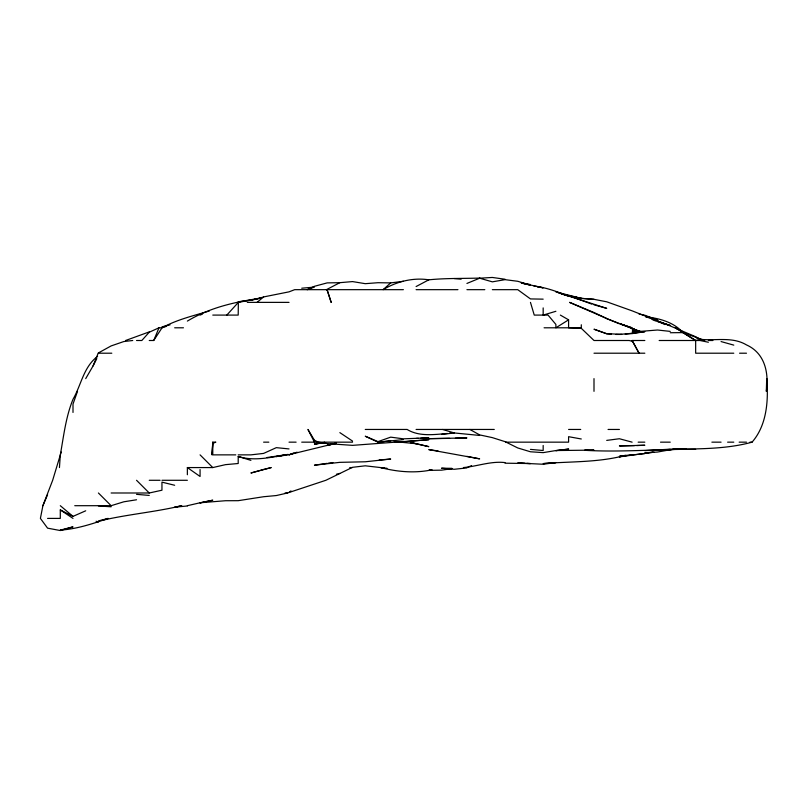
<?xml version="1.0" encoding="UTF-8"?>
<svg xmlns="http://www.w3.org/2000/svg" width="808" height="808" viewBox="0 0 808 808"><rect width="100%" height="100%" fill="white"/><g stroke="black" fill="none" stroke-linecap="round" stroke-linejoin="round"><path stroke-width="1.21" d="M212.777 442.158L211.969 454.864L212.777 443.41L215.817 442.158L212.777 442.158L212.777 454.864L235.795 454.864M59.449 467.569L60.317 454.864C63.68 436.199 65.781 416.958 73.003 399.293C81.265 384.982 83.537 366.882 97.586 356.399M61.206 452.026L52.661 480.285L42.895 505.697L40.4 518.403L47.581 528.159L60.297 530.543L73.003 526.866L60.297 530.109C76.77 529.068 92.678 523.766 108.191 518.403L98.414 520.918M77.517 391.335L73.003 404.04L73.003 412.444M85.709 378.619L93.082 365.913L98.172 353.207M149.248 340.501L153.712 340.501L159.004 327.796L161.953 327.796L166.569 326.301M42.895 505.697L47.581 494.738M93.082 365.913L96.819 358.651M153.712 340.501L162.034 327.796C176.922 319.584 193.233 315.827 209.312 310.999M686.416 448.834L657.54 450.026C689.072 448.218 721.403 450.611 752.066 442.158C766.974 425.079 768.58 400.243 766.711 378.619L766.327 391.335C769.004 372.942 764.964 353.177 746.491 344.915C731.179 335.764 713.333 341.723 696.819 338.825M226.816 315.09L238.36 302.374L238.198 315.09L212.777 315.09M403.394 281.285L390.688 282.901L383.123 289.668C396.627 281.517 413.1 277.376 428.806 279.821C445.703 278.104 462.651 278.609 479.639 278.073M257.045 302.374L263.61 296.93L289.022 291.85L294.688 289.668L403.394 289.668M187.365 505.697L200.071 502.768L225.493 500.728L238.198 500.687L263.61 496.728L276.316 495.546L287.537 492.991L325.866 480.285L352.561 467.307L365.267 465.812L387.042 468.307M289.022 492.365L290.981 490.911M560.358 315.09L568.59 319.837L555.884 327.796L555.884 324.432L548.046 315.09L534.25 315.09L530.462 302.374M98.414 352.914L111.12 345.925L123.826 341.542L132.724 340.501M416.1 286.547L428.806 279.821M187.365 321.099C209.939 307.444 235.471 301.828 261.297 298.081L250.904 300.212L263.61 297.041M390.688 282.901L377.972 282.709L365.267 283.679L352.561 281.588L339.855 282.679L326.412 289.668L327.149 289.971L331.179 302.374L327.149 289.971M159.004 327.796L149.248 332.209L141.824 340.501L136.542 340.501M47.581 518.403L60.297 518.403L60.297 509.909L73.003 516.383L85.709 510.797M468.084 467.095L471.549 465.64M466.923 283.446L479.639 278.204L492.345 277.457L505.05 279.235M125.604 340.501L149.248 331.896M200.071 315.09L202.384 314.161M293.647 453.056L289.022 454.864L297.112 452.177M313.403 287.466L307.181 289.668L314.443 286.305L327.149 282.891L339.855 282.679M432.078 469.791C415.302 473.407 397.344 471.973 380.76 467.569L384.487 467.963M74.75 505.697L111.12 505.697L123.826 501.798L136.542 499.768M555.884 311.292L543.168 315.09L543.168 307.909M625.937 455.187C599.051 462.671 570.771 461.338 543.168 463.6L555.884 462.57L543.168 464.246L517.756 463.014L524.685 463.307M430.987 469.751L428.806 470.367L441.511 470.165L451.914 468.67M288.173 454.389L267.074 457.53M676.023 448.723L657.54 452.036L644.835 452.955L652.915 452.096M624.847 455.439L619.413 456.874L654.076 452.147M336.391 443.057L327.149 445.44L336.391 443.309M161.953 326.866L170.034 324.846M336.391 474.256L339.855 473.417M187.365 474.74L187.365 467.569L212.777 467.569L225.493 464.651L238.198 463.509L238.198 456.469C253.702 461.358 270.054 457.53 285.638 454.864L276.316 456.571L289.022 454.712L336.391 443.168L330.613 444.249M111.12 492.991L149.248 492.991L161.953 490.214L161.953 482.144L174.659 485.265M200.071 502.919L212.777 500.202L200.071 502.768M238.198 302.374L249.753 300.334M324.644 442.36L314.443 444.158L324.836 442.521M365.267 429.452L407.111 429.452C418.988 436.785 433.997 434.593 447.289 433.492M449.601 433.118L451.914 432.745M101.879 520.413C128.28 514.252 155.469 512.03 181.749 505.697L174.659 507.202L187.365 505.97M327.149 463.348L314.443 465.186L339.855 462.348L365.267 461.782L390.688 459.045L379.134 459.984M328.3 463.196L332.926 462.58M632.119 454.924L619.413 456.288L644.835 453.601M606.707 440.39L619.413 438.744L632.119 442.158M238.198 301.748L249.753 300.273M324.836 442.441L314.443 443.713L324.836 442.976M441.511 434.431L454.217 432.997M466.923 467.923L454.217 469.286L441.511 468.216L451.914 468.327M621.726 334.421L615.949 334.441M625.19 334.058L644.835 331.674L632.119 333.623L619.413 334.239L606.707 333.674L594.001 329.22L606.707 333.835L611.333 334.138M420.716 438.229L428.806 437.825L403.394 438.825L390.688 437.148L377.972 441.623L365.267 436.229L377.972 442.158L403.394 439.613M377.972 442.158L390.688 440.855M584.76 450.309C621.766 452.46 658.712 448.925 695.658 449.379M644.835 450.632L670.246 449.177M301.727 288.214L314.443 287.103M657.54 450.319L682.952 448.975M416.1 438.451L418.413 438.34M634.432 445.632L619.413 445.915L644.835 445.248L636.744 445.551M449.601 438.36L428.806 438.663L466.923 437.916L455.379 438.178M670.246 332.734L682.952 332.613L704.748 340.501M584.76 450.207L594.001 450.117L555.884 450.541L543.168 452.631L530.462 451.773L517.756 447.955L505.05 441.643L492.345 437.623L479.639 434.896L469.862 429.452M505.05 462.59C490.84 460.924 477.276 466.378 463.408 467.569M416.1 289.668L457.954 289.668M466.923 289.668L484.82 289.668M492.345 289.668L517.756 289.668L530.462 298.92L543.168 299.152M247.319 302.374L289.022 302.374M174.659 327.796L183.456 327.796M544.087 327.796L581.295 327.796M632.119 340.501L639.067 353.207L632.119 340.501L644.835 340.501M659.156 340.501L699.981 340.501L708.364 342.239M708.364 340.501L712.919 340.501M98.414 353.207L111.807 353.207M594.001 353.207L644.835 353.207M733.785 353.207L695.658 353.207L695.658 340.501L682.952 332.613L695.658 340.501M739.562 353.207L746.491 353.207M416.1 429.452L494.264 429.452M568.59 429.452L580.72 429.452M608.07 429.452L619.413 429.452M263.61 442.158L268.842 442.158M289.022 442.158L296.112 442.158M301.727 442.158L352.561 442.158M505.707 442.158L568.59 442.158L568.59 436.684L581.295 438.986M638.158 442.158L644.835 442.158M660.51 442.158L670.246 442.158M711.878 442.158L721.069 442.158M727.614 442.158L733.785 442.158M739.148 442.158L746.491 442.158M749.955 442.158L752.066 442.158M238.198 454.864L250.904 454.864L263.61 453.409L276.316 447.652L289.022 448.925M349.733 467.569L352.207 467.569M149.248 480.285L160.115 480.285M161.953 480.285L187.365 480.285M285.042 492.991L287.537 492.991M639.057 332.189L632.119 332.027L657.54 330.017L670.246 331.391M505.05 463.196L530.462 463.55L526.998 463.398M395.304 441.552L403.394 441.835L428.806 439.683L352.561 445.359L327.149 443.592L318.261 442.158L314.443 440.259L307.949 429.452L314.443 442.158L314.443 440.259M632.119 341.269L629.19 340.501L594.001 340.501L581.295 328.321L568.59 327.796L568.59 319.837M394.153 441.572L416.1 443.683L428.806 446.642L410.353 442.441L416.1 443.683M98.414 505.97L111.12 506.778M701.293 339.966L695.658 336.724L670.246 325.957L632.119 310.838L606.707 301.798L594.001 299.324L581.295 298.374L569.741 296.294M594.001 299.324L581.295 298.354L568.59 296.011M136.542 494.344L149.248 495.425M530.462 449.389L543.168 450.511L543.168 445.481M454.217 278.548L461.156 279.184M479.639 435.441L454.217 432.947L442.643 429.452M438.047 450.935L428.806 449.612L479.639 458.853L466.923 456.369M645.986 316.847C659.368 318.301 673.68 322.15 682.952 332.532L675.326 327.796L682.952 331.876M533.926 286.062C545.966 287.436 557.419 291.668 568.59 296.193L558.187 292.708M530.462 284.547L521.221 282.941L543.168 287.85L537.401 286.8M651.763 318.918L657.54 319.978L650.602 318.413M641.36 331.644L632.119 329.805L637.896 331.634M561.651 294.092L581.295 298.354L555.884 291.93M523.534 283.608L530.462 285.133L517.756 281.285L505.05 279.659L492.345 281.841L479.639 278.204M639.047 314.049L644.835 315.231L654.076 318.736M645.986 316.978L649.45 317.897M594.001 304.818L606.707 308.353L569.741 296.415M721.069 341.562L733.785 345.127M657.54 321.604L670.246 325.473L657.54 321.089L664.954 324.564M238.198 456.469L250.904 460.368M96.081 521.281L98.414 522.008M620.564 324.18L632.028 327.796L620.564 323.877M591.83 304.121L568.59 295.526M652.915 319.978L656.379 321.2M640.209 331.644L620.473 323.917M640.209 331.543L606.707 318.604L619.413 323.816M640.209 331.856L632.119 328.412L638.471 331.482M339.855 432.623L352.561 441.107M60.297 509.909L73.003 518.403M187.365 467.569L200.071 476.478L200.071 469.549M60.297 505.697L73.003 516.383M200.071 454.864L212.777 467.569M136.542 480.285L149.248 492.991M98.414 492.991L111.12 505.697M594.001 378.619L594.001 391.335M581.295 324.766L581.295 328.321M263.61 469.468L250.904 473.003L271.236 467.569L263.61 469.468M568.59 449.086L555.884 450.632L568.59 449.086M594.001 312.514L569.579 302.374L606.707 318.524L594.001 312.514"/></g></svg>
